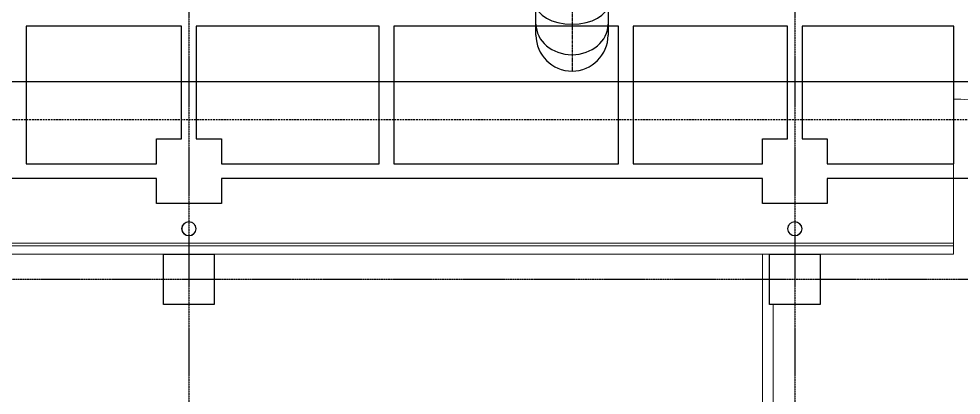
# Model space of a CAD drawing. Extents: x -3450 to 27857, y -1288 to 11880.
# Drawn here: x 22444 to 23751, y 8839 to 9361 of the extents above; entities that cross this region are included whole.
import ezdxf

# ---------------------------------------------------------------- set-up
doc = ezdxf.new("R2010")
doc.units = 0
for name, pattern in [('188K-SM-03-F20-MECH-EQ-Y2257103$0$CENTER', [2, 1.25, -0.25, 0.25, -0.25]), ('188K-SM-03-F20-MECH-EQ-Y2257103$0$HIDDEN', [0.375, 0.25, -0.125]), ('X-S-FAB-L20$0$COL-CEN-LIN', [3.25, 2.5, -0.25, 0.25, -0.25])]:
    doc.linetypes.add(name, pattern=pattern)
for name, color, linetype in [('188K-SM-03-F20-MECH-EQ-Y2257103$0$0-Block Center-Line', 1, '188K-SM-03-F20-MECH-EQ-Y2257103$0$CENTER'), ('188K-SM-03-F20-MECH-EQ-Y2257103$0$0-CF-AAS-CVD', 140, 'Continuous'), ('X-S-FAB-L20$0$1_l20平面圖_1_A-OBJE-MEP', 8, 'Continuous'), ('X-S-FAB-L20$0$1_l20平面圖_1_A-WALL-EX', 8, 'Continuous'), ('X-S-FAB-L20$0$1_l20平面圖_1_A-WALL-IN', 8, 'Continuous'), ('X-S-FAB-L20$0$1_l20平面圖_1_Door', 8, 'Continuous'), ('X-S-FAB-L20$0$BLOCK', 8, 'Continuous'), ('X-S-FAB-L20$0$CCL', 8, 'X-S-FAB-L20$0$COL-CEN-LIN'), ('X-S-FAB-L20$0$COL-S', 8, 'Continuous'), ('X-S-FAB-L20$0$Steel Frame-188K', 8, 'Continuous')]:
    doc.layers.add(name, color=color, linetype=linetype)

# ---------------------------------------------------------------- blocks, each defined once
blk = doc.blocks.new('X-S-FAB-L20$0$FAB2-L05')
at = {"layer": 'X-S-FAB-L20$0$CCL'}
for p, q in [((-3480, 11005), (-3480, 0)), ((-2640, 11005), (-2640, 0)), ((-26880, 9720), (1210, 9720))]:
    blk.add_line(p, q, dxfattribs=at)
at = {"layer": 'X-S-FAB-L20$0$COL-S'}
for points in [[(-3515, 9755), (-3445, 9755), (-3445, 9685), (-3515, 9685)], [(-2675, 9755), (-2605, 9755), (-2605, 9685), (-2675, 9685)]]:
    blk.add_lwpolyline(points, close=True, dxfattribs=at)
blk = doc.blocks.new('X-S-FAB-L20$0$鋼棚_AAS')
at = {"layer": 'X-S-FAB-L20$0$Steel Frame-188K'}
blk.add_lwpolyline([(16735, 1120.3), (21755, 1120.3), (21775, 1120.3), (21775, 930.9), (21810, 930.9), (21810, 840.9), (21775, 840.9), (21775, 166.9), (21810, 166.9), (21810, 76.9), (21720, 76.9), (21720, 111.9), (20970, 111.9), (20970, 76.9), (20880, 76.9), (20880, 111.9), (20130, 111.9), (20130, 76.9), (20040, 76.9), (20040, 111.9), (19290, 111.9)], dxfattribs=at)
for points in [[(20075, 323.3), (19859.3, 323.3), (19859.3, 131.9), (20040, 131.9), (20040, 166.9), (20075, 166.9)], [(20348.9, 323.3), (20095, 323.3), (20095, 166.9), (20130, 166.9), (20130, 131.9), (20348.9, 131.9)], [(20680.8, 323.3), (20368.9, 323.3), (20368.9, 131.9), (20680.8, 131.9)], [(20915, 323.3), (20700.8, 323.3), (20700.8, 131.9), (20880, 131.9), (20880, 166.9), (20915, 166.9)], [(21145.6, 323.3), (20935, 323.3), (20935, 166.9), (20970, 166.9), (20970, 131.9), (21145.6, 131.9)]]:
    blk.add_lwpolyline(points, close=True, dxfattribs=at)
blk = doc.blocks.new('X-S-FAB-L20')
at = {"layer": 'X-S-FAB-L20$0$1_l20平面圖_1_A-OBJE-MEP', "color": 8, "lineweight": 0, "ltscale": 10, "flags": 128}
for points in [[(22689.5, 9070, 1), (22670.5, 9070, 1)], [(23529.5, 9070, 1), (23510.5, 9070, 1)]]:
    blk.add_lwpolyline(points, format="xyb", close=True, dxfattribs=at)
at = {"layer": 'X-S-FAB-L20$0$1_l20平面圖_1_A-OBJE-MEP', "color": 8, "lineweight": 0, "ltscale": 10}
for centre in [(22680, 9070), (23520, 9070)]:
    blk.add_circle(centre, 10, dxfattribs=at)
at = {"layer": 'X-S-FAB-L20$0$1_l20平面圖_1_A-WALL-EX', "color": 6, "lineweight": 0, "ltscale": 10}
for p, q in [((15170, 9046.5), (23740, 9046.5)), ((23740, 9050), (23740, 9046.5)), ((23740, 9046.5), (23740, 9038.5)), ((23740, 9038.5), (23740, 9035))]:
    blk.add_line(p, q, dxfattribs=at)
at = {"layer": 'X-S-FAB-L20$0$1_l20平面圖_1_A-WALL-EX', "color": 6, "lineweight": 0, "ltscale": 10, "flags": 128}
blk.add_lwpolyline([(23740, 9050), (15170, 9050)], dxfattribs=at)
at = {"layer": 'X-S-FAB-L20$0$1_l20平面圖_1_A-WALL-EX', "color": 12, "lineweight": 0, "ltscale": 10, "flags": 128}
blk.add_lwpolyline([(15170, 9050), (23736, 9050)], dxfattribs=at)
blk.add_lwpolyline([(15170, 9050), (23736, 9050)], dxfattribs=at)
at = {"layer": 'X-S-FAB-L20$0$1_l20平面圖_1_A-WALL-EX', "color": 4, "lineweight": 0, "ltscale": 10, "flags": 128}
blk.add_lwpolyline([(15155, 9035), (23740, 9035)], dxfattribs=at)
at = {"layer": 'X-S-FAB-L20$0$1_l20平面圖_1_A-WALL-IN', "color": 3, "lineweight": 0, "ltscale": 10, "flags": 128}
for points in [[(23475, 9035), (23475, 7530)], [(23475, 9035), (23490, 9035)], [(23490, 7545), (23490, 8965)]]:
    blk.add_lwpolyline(points, dxfattribs=at)
at = {"layer": 'X-S-FAB-L20$0$1_l20平面圖_1_Door', "color": 4, "lineweight": 0, "ltscale": 10}
for p, q in [((23740, 9050), (23740, 9250)), ((23740, 9050), (23740, 9046.5)), ((23740, 9050), (23740, 9046.5)), ((23740, 9046.5), (23740, 9038.5)), ((23740, 9046.5), (23740, 9038.5)), ((23740, 9038.5), (23740, 9035))]:
    blk.add_line(p, q, dxfattribs=at)
blk.add_arc((23740, 9050), 200, 0, 90, dxfattribs=at)
at = {"layer": 'X-S-FAB-L20$0$BLOCK'}
blk.add_blockref('X-S-FAB-L20$0$FAB2-L05', (26160, -720), dxfattribs=at)
at = {"layer": 'X-S-FAB-L20$0$Steel Frame-188K'}
blk.add_blockref('X-S-FAB-L20$0$鋼棚_AAS', (2595, 9028.1), dxfattribs=at)
blk = doc.blocks.new('*U743')
for p, q in [((60, 50), (160, 50)), ((160, 50), (160, -50)), ((160, -50), (60, -50))]:
    blk.add_line(p, q)
blk.add_arc((60, 0), 50, 90.0267, 270.0267)
for centre, ratio in [((75.2, 0), 0.847759), ((103.4, 0), 0.566454), ((140.1, 0), 0.198912)]:
    blk.add_ellipse(centre, major_axis=(0, -50), ratio=ratio, start_param=3.141593, end_param=6.283185)
at = {"layer": '188K-SM-03-F20-MECH-EQ-Y2257103$0$0-Block Center-Line'}
blk.add_line((160, 0), (10, 0), dxfattribs=at)
blk = doc.blocks.new('188K-SM-03-F20-MECH-EQ-Y2257103')
at = {"color": 2, "linetype": '188K-SM-03-F20-MECH-EQ-Y2257103$0$HIDDEN', "ltscale": 10}
blk.add_line((25119.888, 9221), (2597.07, 9221), dxfattribs=at)
at = {"layer": '188K-SM-03-F20-MECH-EQ-Y2257103$0$0-CF-AAS-CVD'}
for p, q in [((24545.966, 9403.814, -0.004), (19677.891, 9403.814, -0.004)), ((24545.966, 9273.814, -0.004), (19677.891, 9273.814, -0.004))]:
    blk.add_line(p, q, dxfattribs=at)
at = {"layer": '188K-SM-03-F20-MECH-EQ-Y2257103$0$0-CF-AAS-CVD', "rotation": 89.97326998849451}
blk.add_blockref('*U743', (23211.118, 9278.814, -0.004), dxfattribs=at)

msp = doc.modelspace()

# ---------------------------------------------------------------- block references
for name in ['X-S-FAB-L20', '188K-SM-03-F20-MECH-EQ-Y2257103']:
    msp.add_blockref(name, (0, 0))

doc.saveas('drawing.dxf')
